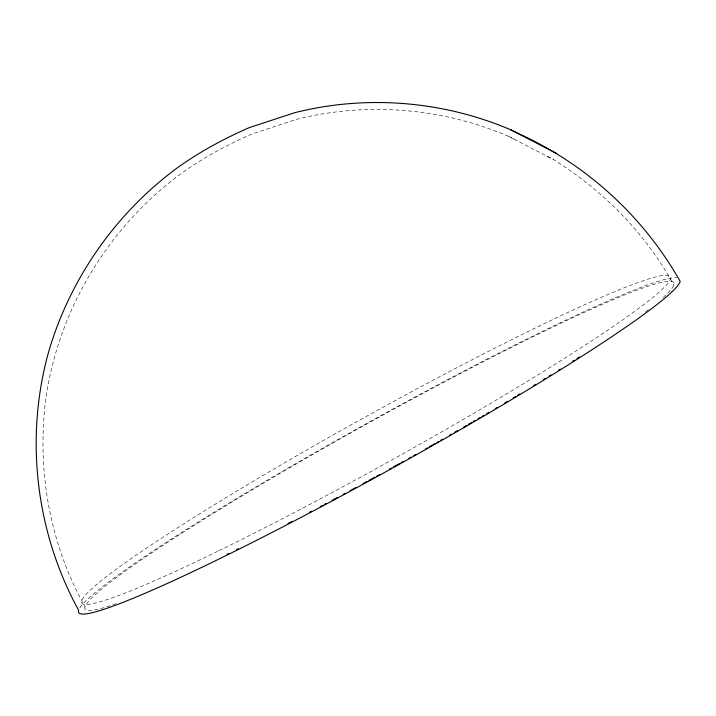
<?xml version="1.0" encoding="UTF-8"?>
<svg xmlns="http://www.w3.org/2000/svg" width="716" height="716" viewBox="0 0 716 716"><rect width="100%" height="100%" fill="white"/><g stroke="black" fill="none" stroke-linecap="round" stroke-linejoin="round"><path stroke-width="0.54" stroke-dasharray="3.58 2.69" d="M514.088 139.155L508.467 136.291C441.987 107.776 366.673 101.645 296.505 119.348L251.96 133.973C227.16 144.784 203.102 157.797 181.121 173.594C109.62 226.122 60.046 306.985 46.388 394.731C36.131 467.163 49.037 542.826 85.043 606.712M547.087 156.294L553.226 159.408C603.06 190.42 645.608 233.326 673.774 284.995M508.467 136.291L553.226 159.408M79.798 607.866A343.868 25.785 -29 0 1 370.199 421.482A343.868 25.785 -29 0 1 676.683 277.656M115.983 603.704A336.529 25.23 -29 0 1 351.117 432.733A336.529 25.23 -29 0 1 663.195 297.444M648.302 309.67A336.529 25.23 -29 0 1 644.767 312.364M219.024 550.667A336.529 25.23 -29 0 0 670.453 278.998A336.529 25.23 -29 0 0 238.786 489.905A336.529 25.23 -29 0 0 219.024 550.667"/><path stroke-width="1.07" d="M511.108 129.963C443.267 100.858 366.413 94.602 294.813 112.672L249.356 127.591C224.045 138.627 199.496 151.908 177.067 168.018C116.234 212.885 70.812 277.593 49.171 350.008C24.487 436.384 35.37 531.523 78.626 610.22A343.868 25.785 -29 0 0 367.747 481.698A343.868 25.785 -29 0 0 680.2 281.486C643.353 216.071 585.411 163.445 516.845 132.881L511.108 129.963L556.779 153.555M579.486 356.917A336.529 25.23 -29 0 1 576.971 358.528M574.411 360.166A336.529 25.23 -29 0 1 572.684 361.258M560.243 369.107A336.529 25.23 -29 0 1 558.408 370.253M550.971 374.889A336.529 25.23 -29 0 1 549.082 376.052M545.279 378.406A336.529 25.23 -29 0 1 543.363 379.587M535.595 384.349A336.529 25.23 -29 0 1 533.635 385.548M519.727 393.988A336.529 25.23 -29 0 1 517.722 395.205M515.806 396.351A336.529 25.23 -29 0 1 513.095 397.98M507.599 401.273A336.529 25.23 -29 0 1 504.825 402.929M497.325 407.386A336.529 25.23 -29 0 1 495.436 408.505M488.76 412.452A336.529 25.23 -29 0 1 486.835 413.588M483.935 415.289A336.529 25.23 -29 0 1 482.002 416.426M480.06 417.562A336.529 25.23 -29 0 1 478.118 418.699M475.182 420.408A336.529 25.23 -29 0 1 473.231 421.554M471.271 422.7A336.529 25.23 -29 0 1 468.318 424.409M466.349 425.555A336.529 25.23 -29 0 1 463.395 427.273M457.461 430.701A336.529 25.23 -29 0 1 454.49 432.41M451.519 434.129A336.529 25.23 -29 0 1 449.532 435.265M442.694 439.185A336.529 25.23 -29 0 1 440.796 440.268M438.899 441.351A336.529 25.23 -29 0 1 437.002 442.434M435.095 443.517A336.529 25.23 -29 0 1 429.34 446.784M427.416 447.876A336.529 25.23 -29 0 1 425.483 448.968M415.79 454.436A336.529 25.23 -29 0 1 413.839 455.537M410.912 457.175A336.529 25.23 -29 0 1 408.961 458.276M403.099 461.552A336.529 25.23 -29 0 1 401.139 462.643M399.179 463.735A336.529 25.23 -29 0 1 393.308 467.002M391.348 468.085A336.529 25.23 -29 0 1 389.397 469.168M379.632 474.556A336.529 25.23 -29 0 1 376.714 476.158M374.772 477.223A336.529 25.23 -29 0 1 368.964 480.409M367.013 481.474A336.529 25.23 -29 0 1 363.048 483.64M356.085 487.426A336.529 25.23 -29 0 1 350.097 490.666M345.112 493.351A336.529 25.23 -29 0 1 343.116 494.425M337.138 497.638A336.529 25.23 -29 0 1 332.161 500.305M326.201 503.482A336.529 25.23 -29 0 1 324.223 504.538M322.245 505.585A336.529 25.23 -29 0 1 320.276 506.633M311.442 511.296A336.529 25.23 -29 0 1 309.491 512.325M292.2 521.373A336.529 25.23 -29 0 1 288.038 523.53M238.428 548.742A336.529 25.23 -29 0 1 236.495 549.7M228.869 553.468A336.529 25.23 -29 0 1 226.99 554.39"/></g></svg>
